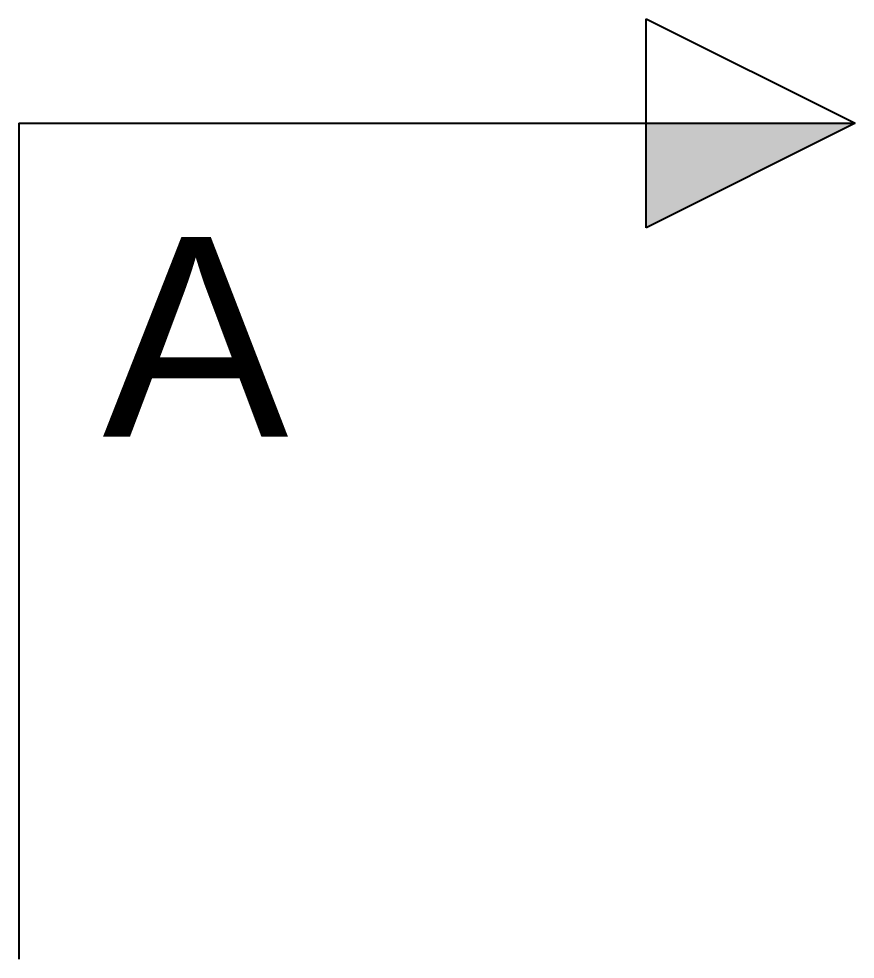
# Model space of a CAD drawing. Header units: millimetres. Extents: x 9 to 11575, y 4 to 155.
# Drawn here: x 5604 to 5619, y 137.69 to 154.57 of the extents above; entities that cross this region are included whole.
import ezdxf

# ---------------------------------------------------------------- set-up
doc = ezdxf.new("R2010")
doc.units = ezdxf.units.MM
doc.layers.add('TEKST', color=7, linetype='Continuous')
doc.styles.add('Arial', font='ARIAL.TTF', dxfattribs={"height": 0.2})

msp = doc.modelspace()

# ---------------------------------------------------------------- hatches: boundary and pattern name
at = {"layer": 'TEKST', "linetype": 'Continuous'}
msp.add_hatch(color=30, dxfattribs=at).paths.add_polyline_path([(5615.25, 150.82), (5615.25, 152.695), (5619, 152.695)])

# ---------------------------------------------------------------- linework, layer by layer
at = {"layer": 'TEKST', "color": 30, "linetype": 'Continuous'}
for p, q in [((5615.25, 150.82), (5615.25, 154.57)), ((5615.25, 154.57), (5619, 152.695)), ((5604, 152.695), (5604, 137.695)), ((5604, 152.695), (5619, 152.695)), ((5619, 152.695), (5615.25, 150.82))]:
    msp.add_line(p, q, dxfattribs=at)

# ---------------------------------------------------------------- wipeouts: each hides what was drawn before it
at = {"color": 0, "linetype": 'Continuous'}
msp.add_wipeout([(5608.833, 147.07), (5608.833, 150.82), (5605.5, 150.82), (5605.5, 147.07)], dxfattribs=at).dxf.layer = 'TEKST'

# ---------------------------------------------------------------- next in the draw order: texts
at = {"layer": 'TEKST', "color": 96, "linetype": 'Continuous', "style": 'Arial'}
msp.add_text('A', height=3.582, dxfattribs=at).set_placement((5605.5, 147.07))

doc.saveas('drawing.dxf')
